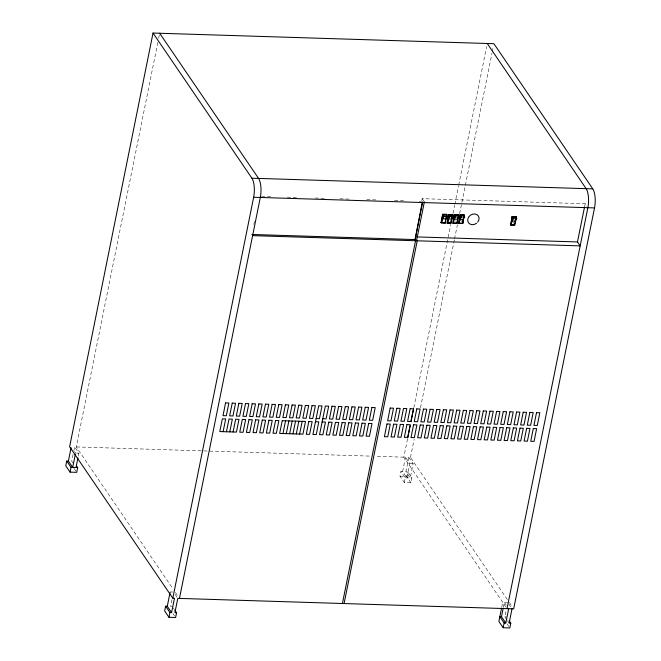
<?xml version="1.0" encoding="UTF-8"?>
<svg xmlns="http://www.w3.org/2000/svg" width="661" height="661" viewBox="0 0 661 661"><rect width="100%" height="100%" fill="white"/><g stroke="black" fill="none" stroke-linecap="round" stroke-linejoin="round"><path stroke-width="0.5" stroke-dasharray="3.31 2.48" d="M73.065 454.52L71.719 461.196L73.875 464.353M73.842 450.703L74.61 446.877L370.879 456.14M157.847 42.362L76.271 446.935L173.083 589.05M158.665 38.313L159.483 34.273M78.329 456.057L78.907 453.19L74.61 446.877M171.959 599.684L170.612 606.368L172.273 606.418M253.824 224.418L254.435 221.402M421.825 200.671L422.23 198.664L585.183 203.762L586.794 206.125M507.301 599.494L410.489 457.379L408.829 457.329L405.937 471.648L407.606 471.698L411.902 478.01L410.944 482.786L404.292 482.58L399.988 476.267L400.954 471.491L402.615 471.541L406.912 477.853L409.803 463.535L405.499 457.222L374.994 456.272M407.507 438.97L403.838 457.172L505.954 607.071M413.836 407.614L450.744 224.542M452.992 213.42L454.619 205.323M454.826 204.315L458.494 186.113M458.701 185.097L486.636 46.534M402.615 471.541L405.499 457.222M404.292 482.58L405.251 477.804L400.954 471.491M410.944 482.786L406.639 476.474L407.606 471.698M410.489 457.379L414.158 439.177M420.487 407.82L454.338 239.926M454.545 238.91L457.395 224.748M459.643 213.627L465.146 186.319M465.352 185.303L492.065 52.806M492.271 51.798L493.288 46.741M408.829 457.329L413.125 463.642L410.241 477.961L405.937 471.648M501.716 607.36L502.724 602.336M503.426 607.162L504.393 602.386L507.714 602.493M584.778 205.769L585.183 203.762M506.979 619.968L504.83 616.812L506.177 610.128M261.558 196.342L270.845 196.631M287.345 197.152L297.657 197.474M315.19 198.019L324.468 198.308M339.944 198.796L350.256 199.118M366.756 199.63L377.067 199.953M394.6 200.506L403.888 200.795M419.355 201.275L421.421 201.341M76.412 453.115L78.907 453.19M409.803 463.535L413.125 463.642M399.988 476.267L406.639 476.474M405.251 477.804L411.902 478.01M172.661 592.016L170.174 591.942L171.786 594.305M504.83 616.812L506.491 616.862M422.23 198.664L423.841 201.035M509.375 602.543L512.606 607.277M508.788 604.071L510.936 607.228M504.393 602.386L506.541 605.542M507.516 620.762L509.127 623.125M507.144 624.009L508.755 626.372M175.405 592.454L178.296 596.709M175.107 594.413L177.255 597.569M74.511 451.513L75.585 453.091M173.347 607.996L174.421 609.574M74.032 468.393L76.717 472.334M172.918 613.557L174.537 615.928M456.073 221.575A4.222 1.71 -90 0 1 455.883 220.584M461.849 221.691A4.222 1.71 -90 0 1 461.659 220.7M513.861 223.377A4.222 1.71 -90 0 1 513.663 222.393M450.257 221.394A4.222 1.71 -90 0 1 450.058 220.402"/><path stroke-width="0.99" d="M75.387 454.041L72.693 467.41L68.397 461.097L66.736 461.048L65.769 465.815L70.066 472.128L76.717 472.334L77.684 467.567L76.61 465.988M165.622 606.211L164.655 610.979L168.96 617.291L175.611 617.506L176.57 612.73L174.909 612.681L177.792 598.354L513.68 608.855L594.52 207.909A14.212 4.991 -88.2 0 0 592.793 188.872L493.899 43.709L153.03 33.05L69.62 446.729L172.81 598.205L174.471 598.255L171.579 612.573L169.918 612.524L165.622 606.211L167.283 606.261L171.579 612.573M68.397 461.097L71.091 447.728M70.066 472.128L71.033 467.352L66.736 461.048M76.023 467.509L77.948 457.966M167.283 606.261L169.976 592.9M168.96 617.291L169.918 612.524M172.81 598.205L253.65 197.259A14.212 4.991 -88.2 0 0 251.915 178.214L153.03 33.05M179.462 598.412L260.302 197.465A14.212 4.991 -88.2 0 0 258.567 178.42L159.681 33.257M223.121 431.658L225.69 418.934L222.36 418.826L219.799 431.559L236.423 432.079L238.993 419.347L235.663 419.248L233.093 431.972M226.442 431.765L229.012 419.033L232.341 419.14L229.772 431.864M282.982 433.533L285.544 420.801M286.304 433.633L288.874 420.908M289.634 433.74L292.195 421.007M292.955 433.847L295.525 421.115M296.285 433.947L298.846 421.222M299.607 434.054L302.176 421.321M424.379 201.82L416.678 240.009L415.017 239.951L422.247 202.382M415.017 239.951L422.718 201.77M342.415 603.501L415.554 240.744M344.075 603.559L417.223 240.794M441.003 222.608L442.688 214.255L446.745 214.255L445.382 223.005L441.003 222.608L445.382 223.005M441.325 222.997L442.688 214.255M446.01 217.882L445.101 222.658L441.854 222.65L443.333 215.048L446.58 215.048M448.505 214.437L447.142 223.178L451.207 223.187L452.892 214.833L448.505 214.437L447.142 223.178M453.107 216.725L449.86 216.725L448.431 219.055L447.671 222.831L450.918 222.84L451.678 219.055L453.107 216.725A4.222 1.71 -90 0 0 452.025 214.924M407.713 437.954L410.159 425.816M410.977 421.776L413.629 408.622M454.322 214.618L452.967 223.36L457.024 223.368L458.709 215.015L454.322 214.618L452.967 223.36M453.487 223.013L454.975 215.412L458.222 215.412A4.222 1.71 -90 0 1 458.924 216.907L457.503 219.237L454.256 219.237L455.677 216.907L458.924 216.907M457.842 217.304L457.024 223.368M463.146 214.734L460.097 214.734L458.734 223.484L462.799 223.484L464.162 214.734M458.734 223.484L460.097 214.734M459.263 223.129L460.023 219.353L461.452 217.023L464.7 217.023A4.222 1.71 -90 0 0 463.617 215.222M463.427 218.361L462.799 223.484M464.7 217.023L463.278 219.353L462.51 223.137L459.221 223.079L460.75 215.527L463.997 215.527M512.11 216.42L510.746 225.17L514.803 225.17L516.489 216.816L512.11 216.42L510.746 225.17M515.431 220.055L514.522 224.823L511.234 224.773M501.509 608.368L498.873 621.431L503.178 627.743L509.829 627.95L510.788 623.174L509.177 620.811M501.501 616.713L499.84 616.655L504.136 622.968L505.805 623.017L501.501 616.713L503.236 608.12M252.601 235.647L580.168 245.892L577.483 241.943L584.58 206.769M503.178 627.743L504.136 622.968M507.028 608.649L587.869 207.703A14.212 4.991 -88.2 0 0 586.142 188.666L487.248 43.494M505.805 623.017L508.689 608.698M512.011 608.806L509.127 623.125L510.788 623.174M447.282 216.544L444.035 216.544L442.614 218.874L445.861 218.874L447.282 216.544A4.222 1.71 -90 0 0 446.621 215.098M516.704 218.708L513.457 218.708L512.035 221.047L515.283 221.047L516.704 218.708A4.222 1.71 -90 0 0 515.621 216.907M443.01 214.651L447.067 214.651M448.827 214.833L452.892 214.833M454.644 215.015L458.709 215.015M460.42 215.131L464.485 215.131M512.432 216.816L516.489 216.816M516.001 217.221L512.754 217.213L511.275 224.823A4.222 1.71 -90 0 1 510.903 224.211M448.431 219.055L451.678 219.055M460.023 219.353L463.278 219.353M453.446 222.964L456.743 223.021A4.222 1.71 -90 0 1 456.371 222.402M251.915 178.214L592.793 188.872M253.65 197.259L594.52 207.909M416.595 236.911L577.483 241.943M251.8 234.465L414.753 239.563M316.115 418.553L319.445 418.661L322.014 405.928L318.685 405.829L312.909 434.467L316.239 434.574L318.8 421.842L315.479 421.743M322.766 418.768L326.096 418.867L328.666 406.143L325.336 406.036L319.56 434.674L322.89 434.781L325.452 422.049L322.13 421.949M71.033 467.352L77.684 467.567M174.958 610.359L176.57 612.73M476.589 223.228A5.999 5.057 -34.3 0 1 467.74 220.981A5.999 5.057 -34.3 0 1 474.953 213.974A5.999 5.057 -34.3 0 1 477.705 222.146M454.594 215.098A4.222 1.71 -90 0 1 455.677 216.907M442.953 214.734A4.222 1.71 -90 0 1 444.035 216.544M441.854 222.65A4.222 1.71 -90 0 1 441.482 222.038M460.37 215.213A4.222 1.71 -90 0 1 461.452 217.023M512.374 216.907A4.222 1.71 -90 0 1 513.457 218.708M448.769 214.916A4.222 1.71 -90 0 1 449.86 216.725M225.566 402.921L223.005 415.645L226.326 415.752L228.896 403.02L225.566 402.921M232.218 403.127L229.656 415.852L232.978 415.959L235.547 403.227L232.218 403.127M238.869 403.334L236.308 416.058L239.629 416.166L242.199 403.441L238.869 403.334M242.314 419.454L239.745 432.178L243.074 432.286L245.644 419.553L242.314 419.454M245.52 403.541L242.959 416.273L246.28 416.372L248.85 403.648L245.52 403.541M248.966 419.661L246.396 432.385L249.726 432.492L252.295 419.76L248.966 419.661M252.172 403.747L249.61 416.48L252.932 416.579L255.501 403.854L252.172 403.747M255.617 419.867L253.047 432.6L256.377 432.699L258.947 419.975L255.617 419.867M258.823 403.954L256.261 416.686L259.583 416.794L262.153 404.061L258.823 403.954M262.268 420.074L259.699 432.806L263.028 432.905L265.59 420.181L262.268 420.074M265.474 404.168L262.913 416.893L266.234 417L268.804 404.268L265.474 404.168M268.92 420.28L266.35 433.013L269.68 433.112L272.241 420.388L268.92 420.28M272.125 404.375L269.564 417.099L272.886 417.207L275.455 404.474L272.125 404.375M275.571 420.495L273.001 433.219L276.331 433.327L278.892 420.594L275.571 420.495M278.777 404.582L276.215 417.306L279.537 417.413L282.107 404.681L278.777 404.582M282.222 420.702L279.653 433.426L302.936 434.153L305.498 421.429L282.222 420.702M285.428 404.788L282.867 417.521L286.188 417.62L288.758 404.896L285.428 404.788M292.079 404.995L289.518 417.727L292.84 417.826L295.409 405.102L292.079 404.995M298.731 405.201L296.169 417.934L299.491 418.033L302.06 405.309L298.731 405.201M305.382 405.416L302.821 418.14L306.142 418.248L308.712 405.515L305.382 405.416M308.827 421.528L306.258 434.26L309.588 434.36L312.149 421.635L308.827 421.528M312.033 405.623L309.464 418.347L312.793 418.454L315.363 405.722L312.033 405.623M328.781 422.156L326.212 434.88L329.542 434.988L332.103 422.255L328.781 422.156M331.987 406.242L329.418 418.975L332.747 419.074L335.317 406.35L331.987 406.242M335.433 422.362L332.863 435.095L336.193 435.194L338.754 422.47L335.433 422.362M338.639 406.449L336.069 419.181L339.399 419.281L341.968 406.556L338.639 406.449M342.084 422.569L339.514 435.302L342.844 435.401L345.406 422.676L342.084 422.569M345.29 406.664L342.72 419.388L346.05 419.495L348.611 406.763L345.29 406.664M348.735 422.776L346.166 435.508L349.495 435.607L352.057 422.883L348.735 422.776M351.941 406.87L349.372 419.595L352.701 419.702L355.263 406.969L351.941 406.87M355.387 422.99L352.817 435.715L356.147 435.822L358.708 423.09L355.387 422.99M358.593 407.077L356.023 419.801L359.353 419.909L361.914 407.176L358.593 407.077M362.038 423.197L359.468 435.921L362.798 436.029L365.359 423.296L362.038 423.197M365.244 407.283L362.674 420.016L366.004 420.115L368.565 407.391L365.244 407.283M368.689 423.404L366.12 436.128L369.441 436.235L372.011 423.503L368.689 423.404M371.895 407.49L369.325 420.222L372.655 420.322L375.217 407.597L371.895 407.49M386.974 423.974L384.413 436.706L387.734 436.805L390.304 424.081L386.974 423.974M390.188 408.06L387.619 420.793L390.94 420.892L393.51 408.168L390.188 408.06M393.625 424.18L391.064 436.913L394.386 437.012L396.955 424.288L393.625 424.18M396.84 408.275L394.27 420.999L397.591 421.107L400.161 408.374L396.84 408.275M400.277 424.387L397.715 437.119L401.037 437.218L403.607 424.494L400.277 424.387M403.491 408.481L400.921 421.206L404.243 421.313L406.812 408.581L403.491 408.481M406.928 424.602L404.367 437.326L407.688 437.433L410.258 424.701L406.928 424.602M410.142 408.688L407.573 421.412L410.894 421.52L413.464 408.787L410.142 408.688M449.15 215.23L447.629 222.782L450.876 222.79L452.405 215.23L449.15 215.23M413.579 424.808L411.018 437.532L414.34 437.64L416.909 424.907L413.579 424.808M416.785 408.895L414.224 421.627L417.545 421.726L420.115 409.002L416.785 408.895M420.231 425.015L417.669 437.739L420.991 437.846L423.561 425.114L420.231 425.015M423.437 409.101L420.875 421.834L424.197 421.933L426.766 409.209L423.437 409.101M426.882 425.221L424.321 437.954L427.642 438.053L430.212 425.329L426.882 425.221M430.088 409.308L427.527 422.04L430.848 422.139L433.418 409.415L430.088 409.308M433.533 425.428L430.972 438.16L434.294 438.26L436.863 425.535L433.533 425.428M436.739 409.523L434.178 422.247L437.499 422.354L440.069 409.622L436.739 409.523M440.185 425.634L437.623 438.367L440.945 438.466L443.514 425.742L440.185 425.634M443.391 409.729L440.829 422.453L444.151 422.561L446.72 409.828L443.391 409.729M446.836 425.849L444.266 438.573L447.596 438.681L450.166 425.948L446.836 425.849M450.042 409.936L447.48 422.66L450.802 422.767L453.372 410.035L450.042 409.936M453.487 426.056L450.918 438.78L454.247 438.887L456.817 426.155L453.487 426.056M456.693 410.142L454.132 422.875L457.453 422.974L460.023 410.25L456.693 410.142M460.139 426.262L457.569 438.987L460.899 439.094L463.468 426.362L460.139 426.262M463.344 410.349L460.783 423.081L464.105 423.18L466.674 410.456L463.344 410.349M466.79 426.469L464.22 439.201L467.55 439.301L470.12 426.576L466.79 426.469M469.996 410.555L467.434 423.288L470.756 423.387L473.326 410.663L469.996 410.555M473.441 426.675L470.872 439.408L474.201 439.507L476.763 426.783L473.441 426.675M476.647 410.77L474.086 423.494L477.407 423.602L479.977 410.869L476.647 410.77M480.093 426.882L477.523 439.615L480.853 439.714L483.414 426.989L480.093 426.882M483.298 410.977L480.737 423.701L484.059 423.808L486.628 411.076L483.298 410.977M486.744 427.089L484.174 439.821L487.504 439.929L490.065 427.196L486.744 427.089M489.95 411.183L487.388 423.908L490.71 424.015L493.28 411.282L489.95 411.183M493.395 427.303L490.826 440.028L494.155 440.135L496.717 427.403L493.395 427.303M496.601 411.39L494.04 424.122L497.361 424.222L499.931 411.497L496.601 411.39M500.047 427.51L497.477 440.234L500.807 440.342L503.368 427.609L500.047 427.51M503.252 411.596L500.691 424.329L504.013 424.428L506.582 411.704L503.252 411.596M506.698 427.717L504.128 440.441L507.458 440.548L510.019 427.824L506.698 427.717M509.904 411.803L507.342 424.536L510.664 424.635L513.233 411.91L509.904 411.803M513.349 427.923L510.779 440.656L514.109 440.755L516.671 428.031L513.349 427.923M516.555 412.018L513.994 424.742L517.315 424.849L519.885 412.117L516.555 412.018M520 428.13L517.431 440.862L520.761 440.961L523.322 428.237L520 428.13M523.206 412.224L520.645 424.949L523.966 425.056L526.536 412.324L523.206 412.224M526.652 428.336L524.082 441.069L527.412 441.176L529.973 428.444L526.652 428.336M529.858 412.431L527.288 425.155L530.618 425.263L533.187 412.53L529.858 412.431M533.303 428.551L530.733 441.275L534.063 441.383L536.625 428.65L533.303 428.551M536.509 412.638L533.939 425.37L537.269 425.469L539.839 412.745L536.509 412.638"/></g></svg>
